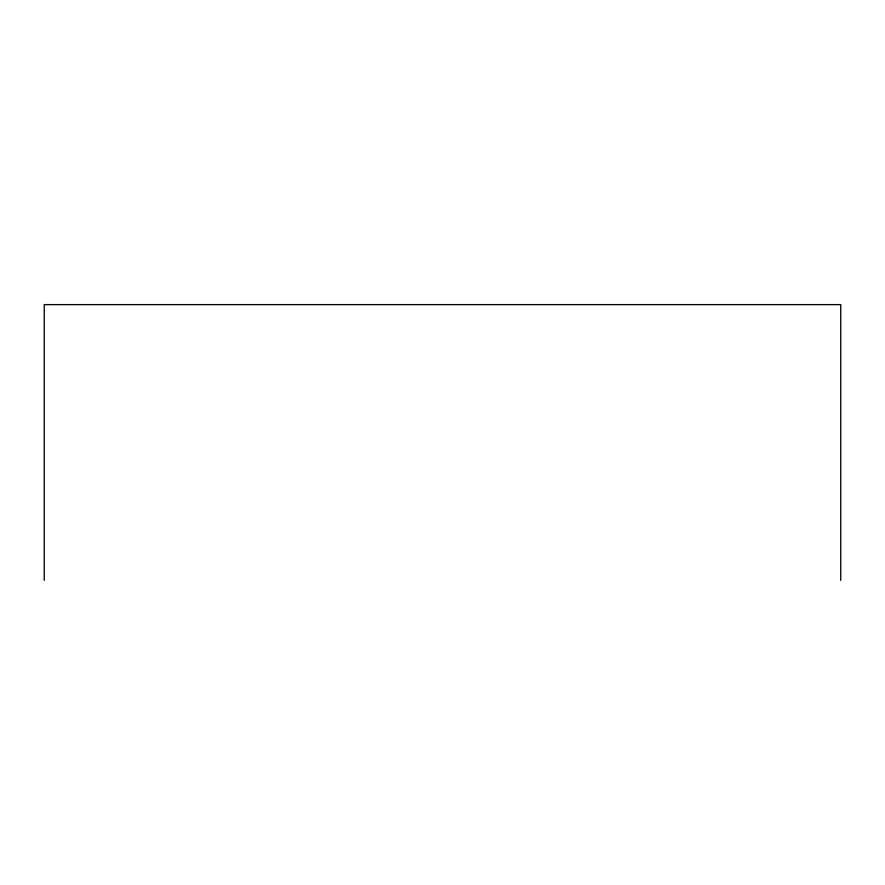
<?xml version="1.0" encoding="UTF-8"?>
<svg xmlns="http://www.w3.org/2000/svg" width="885" height="885" viewBox="0 0 885 885"><rect width="100%" height="100%" fill="white"/><g stroke="black" fill="none" stroke-linecap="round" stroke-linejoin="round"><path stroke-width="1.33" d="M840.75 580.383L840.75 304.617L44.25 304.617L44.25 580.383"/></g></svg>
